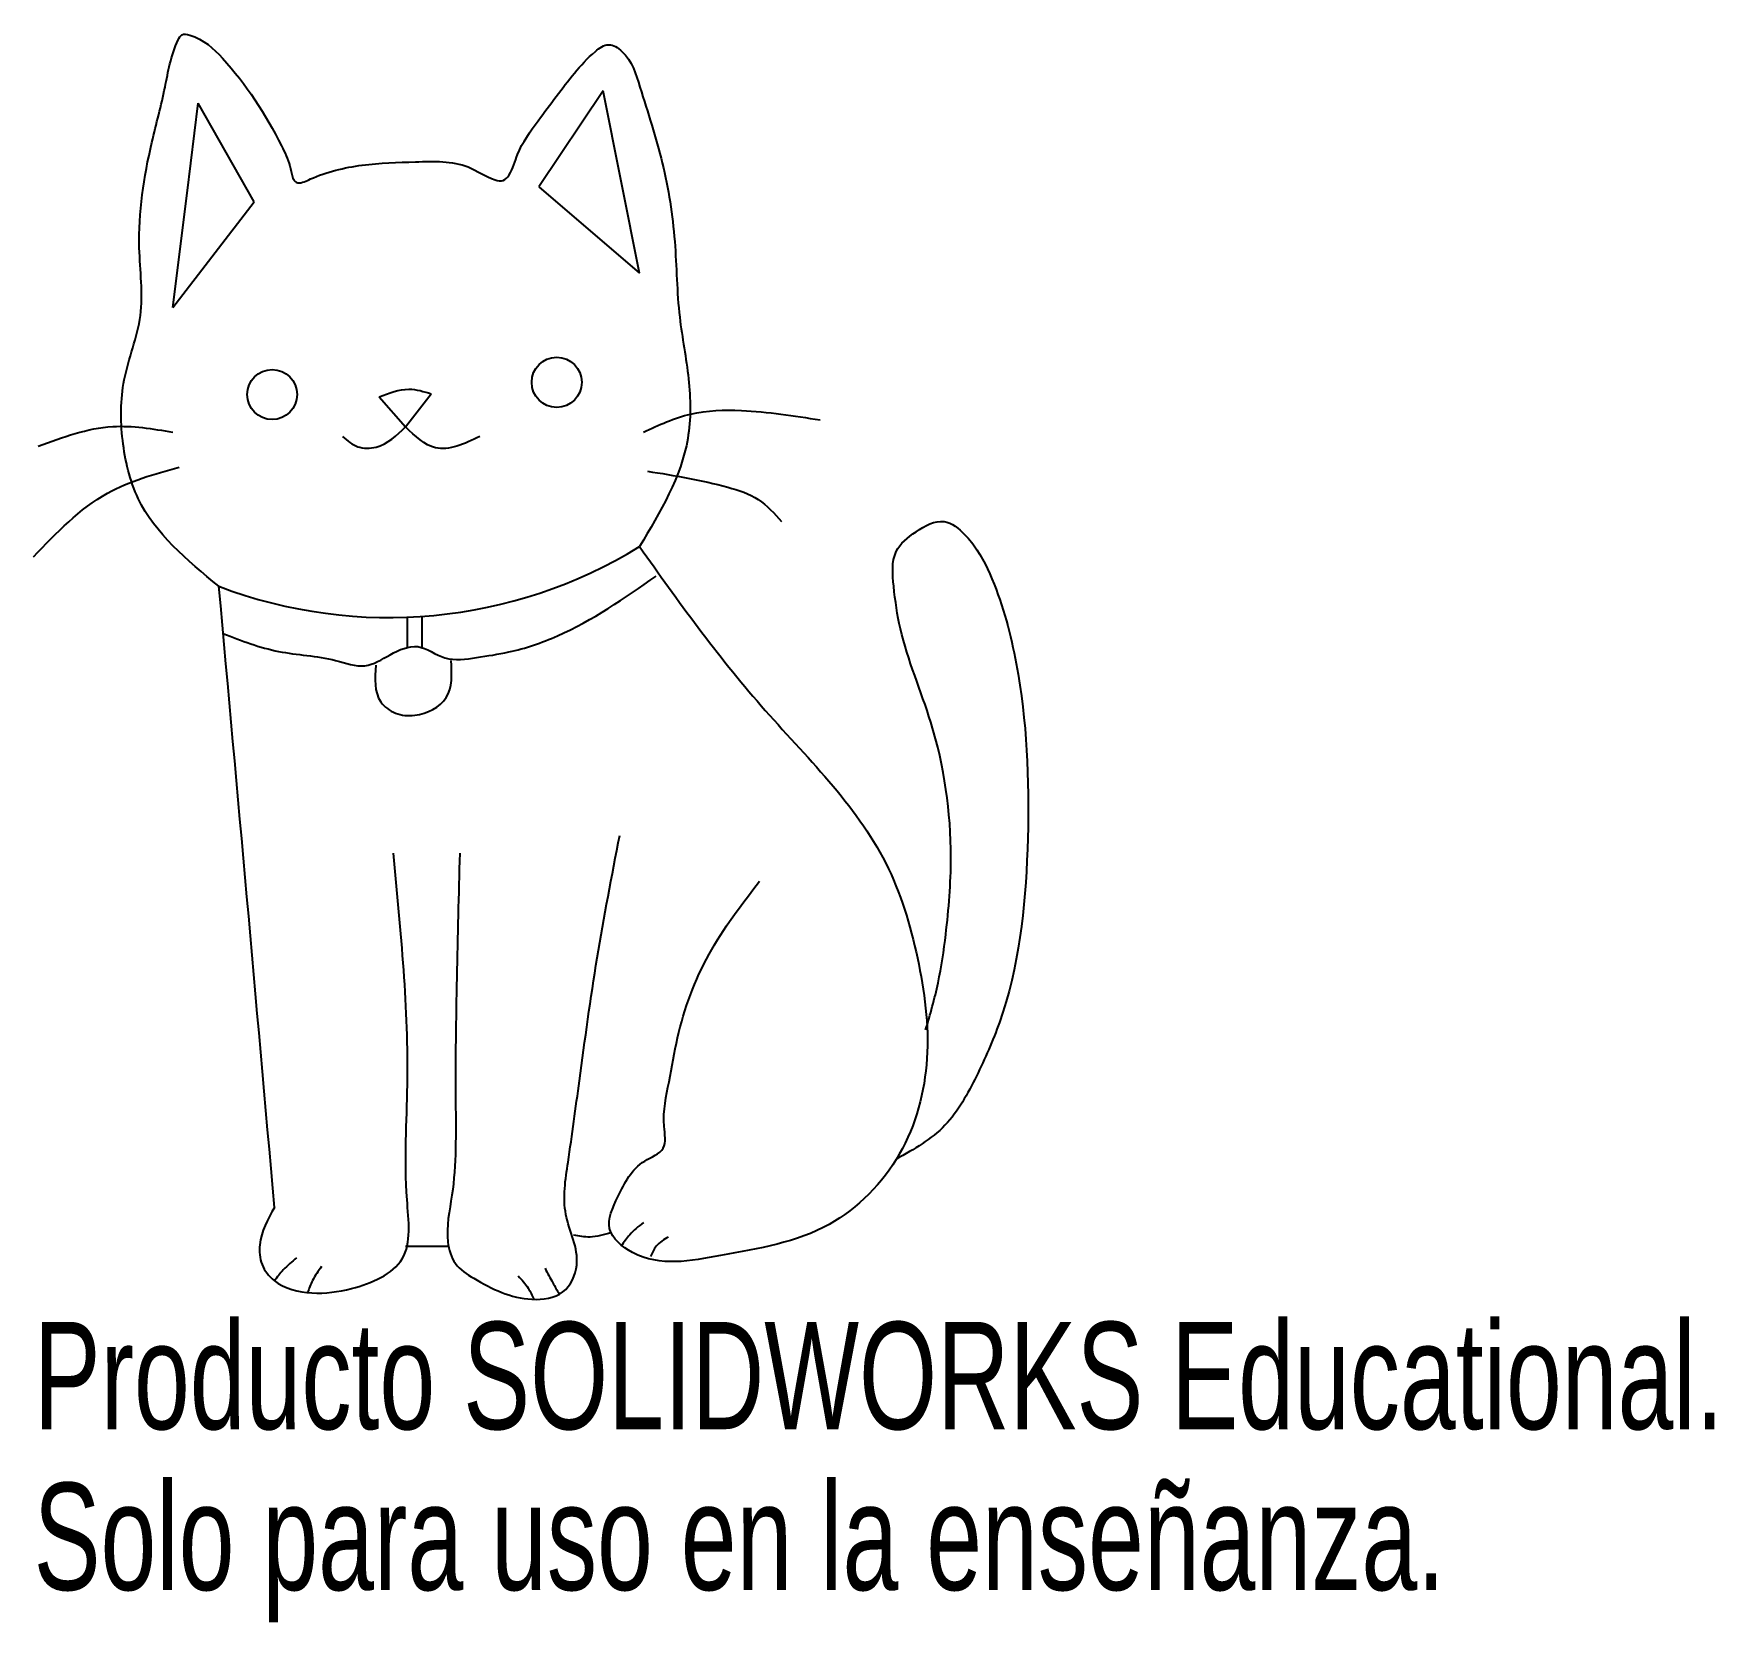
# Model space of a CAD drawing. Header units: millimetres. Extents: x 3.2 to 79, y -9.5 to 62.2.
import ezdxf

# ---------------------------------------------------------------- set-up
doc = ezdxf.new("R2010")
doc.units = ezdxf.units.MM
doc.styles.add('SLDTEXTSTYLE0', font='TXT', dxfattribs={"width": 0.7})

msp = doc.modelspace()

# ---------------------------------------------------------------- linework, layer by layer
at = {"color": 7, "linetype": 'Continuous'}
for p, q in [((28.925, 59.586), (26.027, 55.256)), ((30.57, 51.359), (28.925, 59.586)), ((13.199, 54.576), (10.673, 59.031)), ((9.522, 49.81), (13.199, 54.576)), ((26.027, 55.256), (30.57, 51.359)), ((18.83, 45.784), (20.025, 44.431)), ((20.025, 44.431), (21.179, 45.929)), ((20.104, 34.521), (20.104, 35.857)), ((20.771, 34.494), (20.771, 35.893)), ((20.025, 7.5), (21.932, 7.5))]:
    msp.add_line(p, q, dxfattribs=at)
at = {"color": 7, "linetype": 'Continuous', "flags": 128}
msp.add_lwpolyline([(9.522, 49.81), (10.167, 54.974), (10.673, 59.031)], dxfattribs=at)
at = {"color": 7, "linetype": 'Continuous'}
for centre in [(14.006, 45.892), (26.834, 46.443)]:
    msp.add_circle(centre, 1.127, dxfattribs=at)
for centre, radius, start, end in [((19.27, 57.405), 21.565, 249.17679, 301.60184), ((-8216.333, -712.909), 8262.063, 5.0144128, 5.2093752)]:
    msp.add_arc(centre, radius, start, end, dxfattribs=at)
for points, knots in [([(11.604, 37.249), (10.168, 38.432), (8.005, 40.213), (7.161, 43.827), (7.162, 46.668), (8.344, 49.437), (7.809, 53.098), (8.352, 56.534), (9.204, 59.65), (9.437, 61.237), (9.917, 62.185), (10.847, 61.984), (12.492, 60.408), (13.885, 58.254), (14.791, 56.354), (14.879, 55.799), (14.995, 55.522), (15.197, 55.395), (15.461, 55.484), (16.352, 55.91), (18.076, 56.317), (20.426, 56.373), (22.611, 56.462), (23.699, 55.647), (24.446, 55.474), (24.853, 55.972), (25.08, 56.984), (26.19, 58.489), (27.348, 60.071), (28.351, 61.212), (29.174, 61.809), (30.182, 61.14), (30.746, 59.167), (31.7, 56.358), (32.235, 52.852), (32.256, 49.568), (32.86, 46.659), (32.923, 42.966), (31.509, 40.606), (30.57, 39.039)], [0, 0, 0, 0, 0.069987, 0.105367, 0.140858, 0.179812, 0.219531, 0.282011, 0.315273, 0.344146, 0.34782, 0.35246, 0.375998, 0.438147, 0.450816, 0.45751, 0.460119, 0.46224, 0.466138, 0.47005, 0.501607, 0.532993, 0.563997, 0.581564, 0.586362, 0.591086, 0.604084, 0.627329, 0.662485, 0.680194, 0.688942, 0.697649, 0.721206, 0.767558, 0.814313, 0.858871, 0.895418, 0.93052, 1, 1, 1, 1]), ([(18.83, 45.784), (19.276, 45.96), (20.052, 46.266), (20.843, 46.03), (21.179, 45.929)], [0, 0, 0, 0, 0.574731, 1, 1, 1, 1]), ([(30.742, 44.197), (31.439, 44.518), (32.838, 45.163), (35.606, 45.242), (37.536, 44.935), (38.711, 44.747)], [0, 0, 0, 0, 0.279869, 0.561395, 1, 1, 1, 1]), ([(3.461, 43.568), (4.57, 43.974), (6.548, 44.699), (8.614, 44.35), (9.522, 44.197)], [0, 0, 0, 0, 0.560314, 1, 1, 1, 1]), ([(17.183, 43.997), (17.396, 43.815), (17.825, 43.449), (19.008, 43.462), (19.62, 44.045), (20.025, 44.431)], [0, 0, 0, 0, 0.251324, 0.504813, 1, 1, 1, 1]), ([(23.37, 43.997), (22.674, 43.672), (21.426, 43.089), (20.455, 44.019), (20.025, 44.431)], [0, 0, 0, 0, 0.557279, 1, 1, 1, 1]), ([(3.25, 38.583), (4.286, 39.665), (6.135, 41.594), (8.694, 42.309), (9.818, 42.624)], [0, 0, 0, 0, 0.560709, 1, 1, 1, 1]), ([(30.933, 42.437), (32.142, 42.243), (33.835, 41.971), (35.986, 41.27), (36.648, 40.532), (36.976, 40.168)], [0, 0, 0, 0, 0.558306, 0.781506, 1, 1, 1, 1]), ([(43.471, 17.252), (43.675, 17.956), (44.083, 19.367), (44.454, 21.968), (44.775, 25.911), (44.106, 30.623), (42.395, 34.526), (42.029, 37.086), (41.892, 38.833), (43.024, 39.748), (44.251, 40.433), (45.232, 39.648), (46.016, 38.618), (46.963, 36.513), (48.034, 32.013), (48.241, 25.411), (47.582, 19.166), (45.791, 15.174), (44.514, 12.764), (42.942, 11.876), (42.15, 11.429)], [0, 0, 0, 0, 0.039005, 0.078255, 0.139894, 0.24961, 0.328513, 0.362955, 0.390815, 0.413365, 0.437186, 0.45695, 0.472433, 0.507516, 0.577986, 0.718383, 0.858918, 0.905709, 0.952527, 1, 1, 1, 1]), ([(30.57, 39.039), (32.311, 36.596), (35.797, 31.704), (41.455, 26.378), (43.222, 20.501), (43.825, 15.986), (42.648, 11.479), (39.144, 7.908), (34.629, 7.187), (30.995, 6.453), (28.876, 8.224), (29.693, 9.943), (30.346, 11.267), (31.858, 11.787), (31.55, 13.325), (31.924, 14.895), (32.344, 17.575), (33.53, 20.76), (35.164, 22.896), (35.98, 23.962)], [0, 0, 0, 0, 0.140566, 0.281451, 0.351599, 0.422544, 0.492383, 0.561953, 0.64143, 0.703239, 0.72645, 0.749407, 0.780892, 0.79669, 0.812019, 0.84357, 0.874969, 0.937575, 1, 1, 1, 1]), ([(11.798, 35.115), (12.623, 34.798), (14.269, 34.166), (16.438, 34.119), (18.185, 33.457), (19.317, 34.197), (20.608, 34.786), (21.791, 33.811), (23.253, 34.046), (24.951, 34.292), (27.829, 35.267), (29.892, 36.711), (31.323, 37.712)], [0, 0, 0, 0, 0.125711, 0.250664, 0.314777, 0.374733, 0.436915, 0.500231, 0.568583, 0.639742, 0.750038, 1, 1, 1, 1]), ([(18.676, 33.695), (18.634, 33.086), (18.571, 32.176), (19.564, 31.452), (20.681, 31.349), (22.179, 32.096), (22.11, 33.296), (22.075, 33.908)], [0, 0, 0, 0, 0.2504257, 0.3738169, 0.5042246, 0.7473724, 1, 1, 1, 1]), ([(22.463, 25.214), (22.413, 23.343), (22.313, 19.605), (22.245, 14.47), (22.331, 10.48), (21.763, 8.065), (22.176, 6.631), (23.598, 5.725), (25.19, 4.95), (27.237, 5.219), (28.068, 7.009), (26.974, 8.915), (27.428, 11.755), (27.94, 15.574), (28.61, 20.519), (29.322, 24.188), (29.678, 26.022)], [0, 0, 0, 0, 0.125225, 0.25029, 0.344128, 0.391281, 0.414284, 0.437879, 0.500056, 0.532102, 0.562456, 0.614503, 0.667127, 0.749704, 0.874888, 1, 1, 1, 1]), ([(14.109, 9.248), (13.809, 8.708), (13.359, 7.899), (13.472, 6.644), (14.24, 5.645), (15.831, 5.291), (17.825, 5.545), (20.432, 6.65), (19.888, 10.594), (20.328, 16.431), (19.816, 21.695), (19.474, 25.214)], [0, 0, 0, 0, 0.064103, 0.095994, 0.128081, 0.191727, 0.255715, 0.349936, 0.444755, 0.628769, 1, 1, 1, 1]), ([(30.742, 8.564), (30.525, 8.394), (30.138, 8.091), (29.868, 7.681), (29.749, 7.5)], [0, 0, 0, 0, 0.558944, 1, 1, 1, 1]), ([(29.284, 8.12), (28.97, 8.02), (28.414, 7.842), (27.845, 7.957), (27.598, 8.007)], [0, 0, 0, 0, 0.565899, 1, 1, 1, 1]), ([(31.868, 7.928), (31.669, 7.803), (31.314, 7.58), (31.137, 7.203), (31.06, 7.037)], [0, 0, 0, 0, 0.560181, 1, 1, 1, 1]), ([(15.109, 6.976), (14.899, 6.805), (14.523, 6.499), (14.236, 6.11), (14.109, 5.939)], [0, 0, 0, 0, 0.560082, 1, 1, 1, 1]), ([(16.235, 6.582), (16.084, 6.38), (15.814, 6.02), (15.668, 5.596), (15.603, 5.409)], [0, 0, 0, 0, 0.5601576, 1, 1, 1, 1]), ([(25.104, 6.165), (25.265, 5.988), (25.552, 5.672), (25.723, 5.28), (25.798, 5.108)], [0, 0, 0, 0, 0.55912, 1, 1, 1, 1]), ([(26.309, 6.509), (26.424, 6.289), (26.628, 5.898), (26.851, 5.516), (26.949, 5.348)], [0, 0, 0, 0, 0.55999, 1, 1, 1, 1])]:
    msp.add_open_spline(points, degree=3, knots=knots, dxfattribs=at)

# ---------------------------------------------------------------- texts
at = {"color": 7, "linetype": 'Continuous', "char_height": 4.83362, "attachment_point": 1, "style": 'SLDTEXTSTYLE0'}
for s, insert in [('Producto SOLIDWORKS Educational.', (3.25, 4.088)), ('Solo para uso en la enseñanza.', (3.25, -3.162))]:
    msp.add_mtext(s, dxfattribs=dict(at, insert=insert))

doc.saveas('drawing.dxf')
